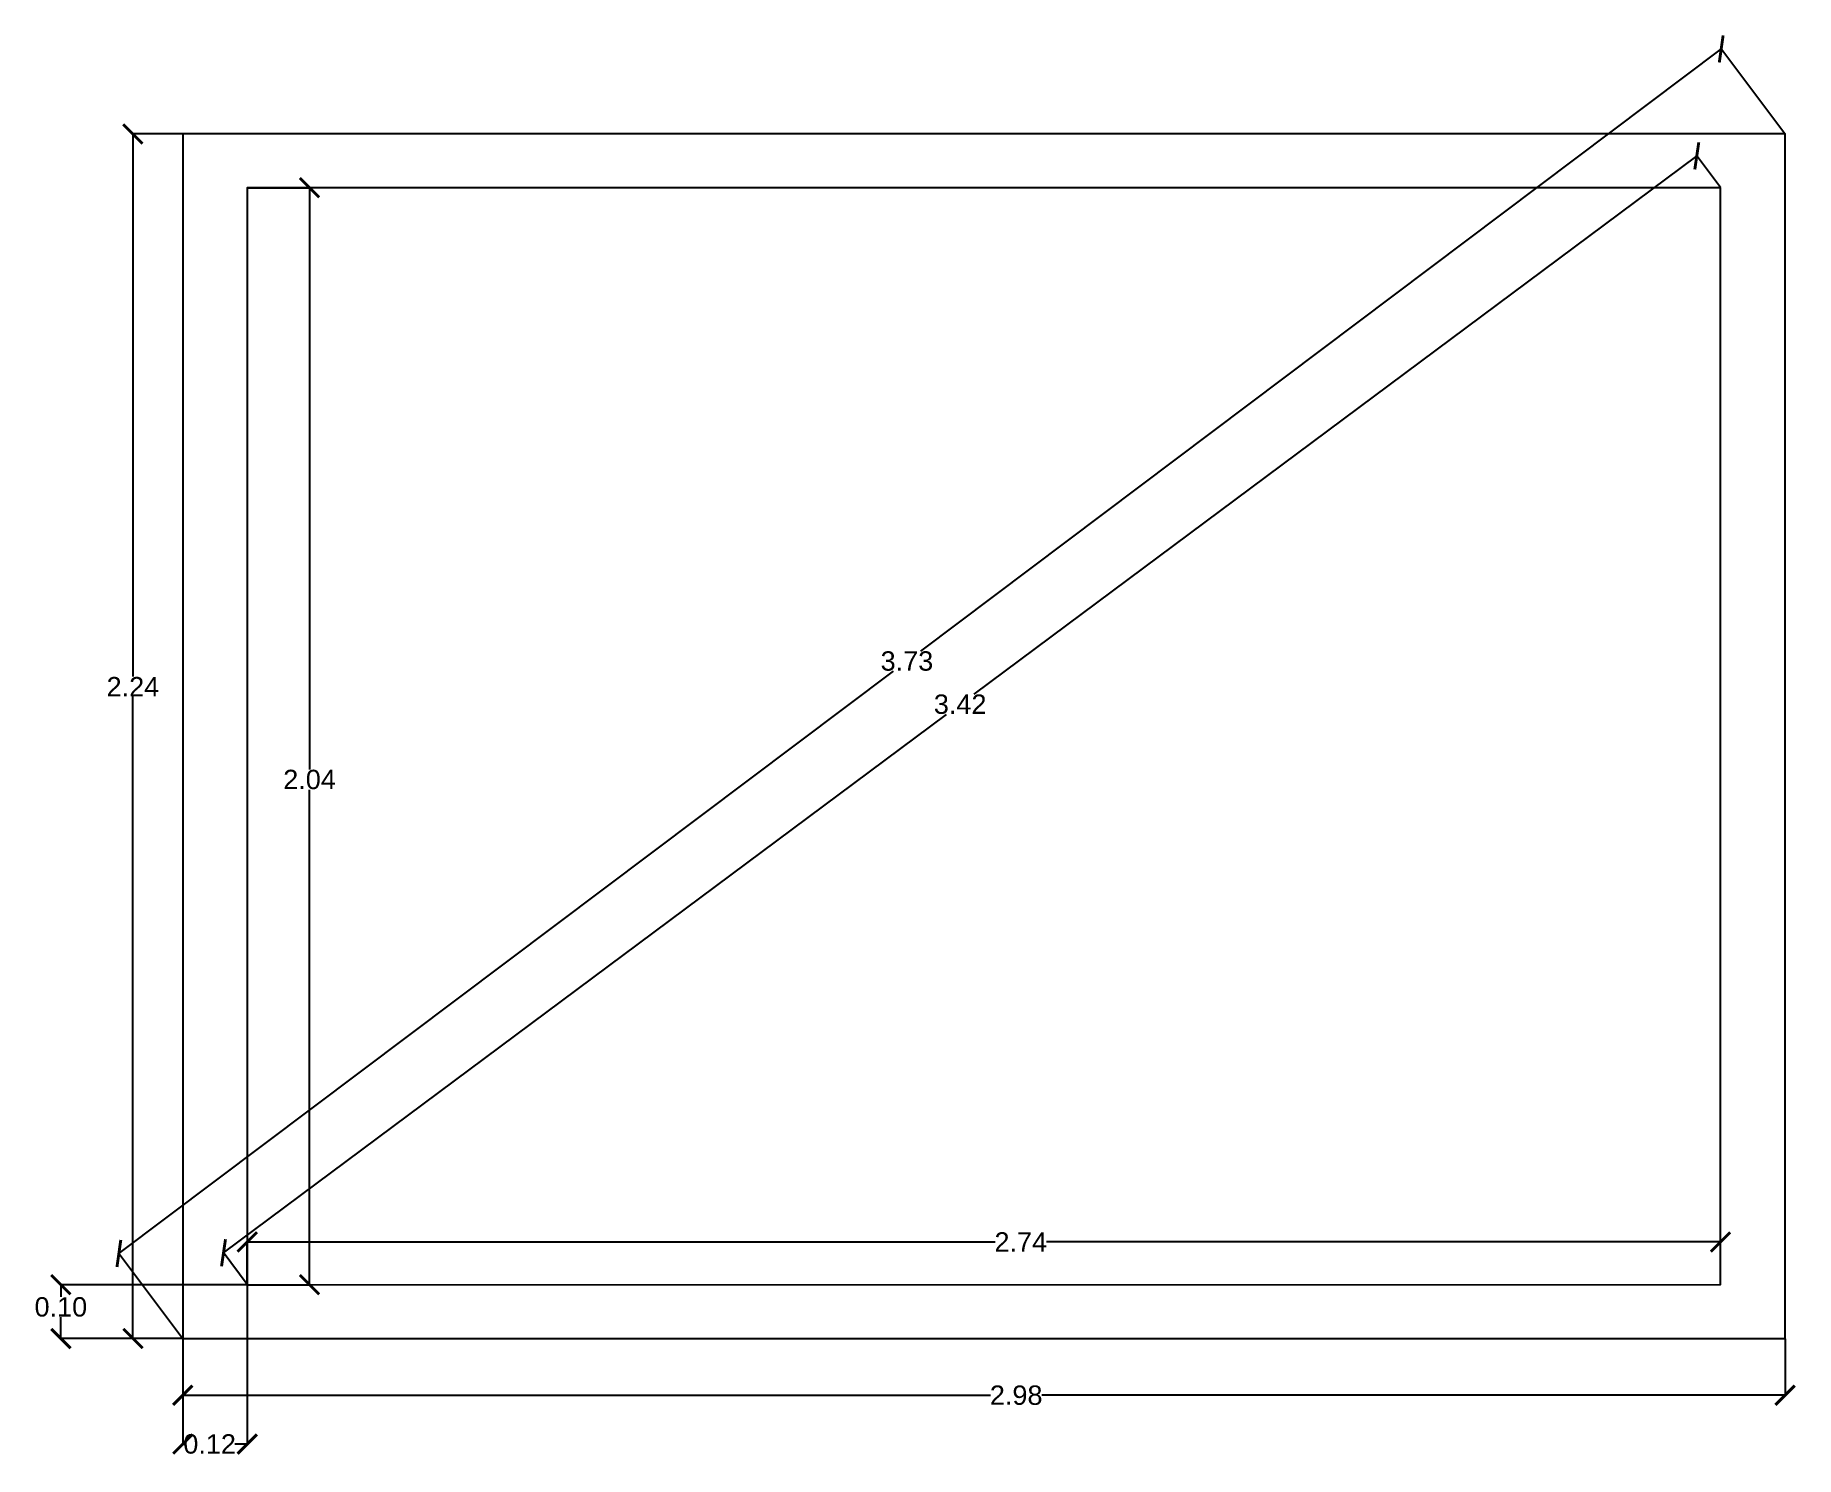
# Model space of a CAD drawing. Header units: inches. Extents: x -0.39 to 2.88, y -0.32 to 2.32.
import ezdxf

# ---------------------------------------------------------------- set-up
doc = ezdxf.new("R2010")
doc.units = ezdxf.units.IN
doc.header["$MEASUREMENT"] = 0
doc.layers.add('dimension', color=2, linetype='Continuous')
doc.styles.get("Standard").update_dxf_attribs({"font": 'Arial.ttf'})
doc.dimstyles.get("Standard").update_dxf_attribs({"dimtxt": 6, "dimasz": 0.18, "dimexe": 0.18, "dimexo": 0.0625, "dimgap": 0.09, "dimtad": 0, "dimtih": 1, "dimtoh": 1, "dimdec": 0, "dimzin": 0, "dimdsep": 46, "dimtxsty": 'Standard', "dimcen": 0.09, "dimadec": 0, "dimazin": 0, "dimtfac": 1, "dimtdec": 0, "dimtofl": 0, "dimtmove": 0, "dimatfit": 3, "dimfxl": 1, "dimtolj": 1, "dimtzin": 0, "dimarcsym": 0})

# ---------------------------------------------------------------- blocks, each defined once
blk = doc.blocks.new('_ArchTick')
at = {"color": 0, "linetype": 'ByBlock', "const_width": 0.15}
blk.add_lwpolyline([(-0.5, -0.5), (0.5, 0.5)], dxfattribs=at)
blk = doc.blocks.new('*D4')
at = {"layer": 'Defpoints', "color": 0, "transparency": 16777216}
for p in [(2.6958, 2.0993), (2.74, 2.0399), (0, 0)]:
    blk.add_point(p, dxfattribs=at)
at = {"layer": 'dimension', "color": 0, "lineweight": -2, "transparency": 16777216}
for p, q in [((2.6958, 2.0993), (1.351, 1.0982)), ((2.7398, 2.0402), (2.6951, 2.1002)), ((-0.0442, 0.0594), (1.3005, 1.0606)), ((-0.0002, 0.0003), (-0.0449, 0.0603))]:
    blk.add_line(p, q, dxfattribs=at)
at = {"layer": 'dimension', "color": 0, "lineweight": -2, "transparency": 16777216, "xscale": 0.036, "yscale": 0.036, "zscale": 0.036}
for p, rotation in [((2.6958, 2.0993), 36.66757749341695), ((-0.0442, 0.0594), 216.6675774934169)]:
    blk.add_blockref('_ArchTick', p, dxfattribs=dict(at, rotation=rotation))
at = {"layer": 'dimension', "color": 0, "transparency": 16777216, "insert": (1.3258, 1.0794), "char_height": 0.036, "attachment_point": 5}
blk.add_mtext('\\A1;3.42', dxfattribs=at)
blk = doc.blocks.new('*D5')
at = {"layer": 'Defpoints', "color": 0, "transparency": 16777216}
for p in [(2.7412, 2.2981), (2.86, 2.14), (-0.12, -0.1)]:
    blk.add_point(p, dxfattribs=at)
at = {"layer": 'dimension', "color": 0, "lineweight": -2, "transparency": 16777216}
for p, q in [((2.7412, 2.2981), (1.2518, 1.1785)), ((2.8598, 2.1403), (2.7405, 2.2989)), ((-0.2388, 0.0581), (1.2018, 1.141)), ((-0.1202, -0.0997), (-0.2395, 0.0589))]:
    blk.add_line(p, q, dxfattribs=at)
at = {"layer": 'dimension', "color": 0, "lineweight": -2, "transparency": 16777216, "xscale": 0.036, "yscale": 0.036, "zscale": 0.036}
for p, rotation in [((2.7412, 2.2981), 36.93137378052848), ((-0.2388, 0.0581), 216.9313737805284)]:
    blk.add_blockref('_ArchTick', p, dxfattribs=dict(at, rotation=rotation))
at = {"layer": 'dimension', "color": 0, "transparency": 16777216, "insert": (1.2268, 1.1597), "char_height": 0.036, "attachment_point": 5}
blk.add_mtext('\\A1;3.73', dxfattribs=at)
blk = doc.blocks.new('*D7')
at = {"layer": 'Defpoints', "color": 0, "transparency": 16777216}
for p in [(2.74, 0.0796), (0, 0), (2.74, 0)]:
    blk.add_point(p, dxfattribs=at)
at = {"layer": 'dimension', "color": 0, "lineweight": -2, "transparency": 16777216}
for p, q in [((0, 0.0004), (0, 0.0806)), ((0, 0.0796), (1.3909, 0.0796)), ((2.74, 0.0796), (1.4863, 0.0796)), ((2.74, 0.0004), (2.74, 0.0806))]:
    blk.add_line(p, q, dxfattribs=at)
at = {"layer": 'dimension', "color": 0, "lineweight": -2, "transparency": 16777216, "xscale": 0.036, "yscale": 0.036, "zscale": 0.036, "rotation": 180}
blk.add_blockref('_ArchTick', (0, 0.0796), dxfattribs=at)
at = {"layer": 'dimension', "color": 0, "lineweight": -2, "transparency": 16777216, "xscale": 0.036, "yscale": 0.036, "zscale": 0.036}
blk.add_blockref('_ArchTick', (2.74, 0.0796), dxfattribs=at)
at = {"layer": 'dimension', "color": 0, "transparency": 16777216, "insert": (1.4386, 0.0796), "char_height": 0.036, "attachment_point": 5}
blk.add_mtext('\\A1;2.74', dxfattribs=at)
blk = doc.blocks.new('*D8')
at = {"layer": 'Defpoints', "color": 0, "transparency": 16777216}
for p in [(0, 2.04), (0.1158, 2.04), (0, 0)]:
    blk.add_point(p, dxfattribs=at)
at = {"layer": 'dimension', "color": 0, "lineweight": -2, "transparency": 16777216}
for p, q in [((0.0004, 2.04), (0.1169, 2.04)), ((0.1158, 2.04), (0.1158, 0.9582)), ((0.1158, 0), (0.1158, 0.9206)), ((0.0004, 0), (0.1169, 0))]:
    blk.add_line(p, q, dxfattribs=at)
at = {"layer": 'dimension', "color": 0, "lineweight": -2, "transparency": 16777216, "xscale": 0.036, "yscale": 0.036, "zscale": 0.036}
for p, rotation in [((0.1158, 2.04), 90), ((0.1158, 0), 270)]:
    blk.add_blockref('_ArchTick', p, dxfattribs=dict(at, rotation=rotation))
at = {"layer": 'dimension', "color": 0, "transparency": 16777216, "insert": (0.1158, 0.9394), "char_height": 0.036, "attachment_point": 5}
blk.add_mtext('\\A1;2.04', dxfattribs=at)
blk = doc.blocks.new('*D9')
at = {"layer": 'Defpoints', "color": 0, "transparency": 16777216}
for p in [(-0.12, -0.1), (2.86, -0.1), (2.86, -0.2056)]:
    blk.add_point(p, dxfattribs=at)
at = {"layer": 'dimension', "color": 0, "lineweight": -2, "transparency": 16777216}
for p, q in [((-0.12, -0.1004), (-0.12, -0.2067)), ((2.86, -0.1004), (2.86, -0.2067)), ((-0.12, -0.2056), (1.3823, -0.2056)), ((2.86, -0.2056), (1.4776, -0.2056))]:
    blk.add_line(p, q, dxfattribs=at)
at = {"layer": 'dimension', "color": 0, "lineweight": -2, "transparency": 16777216, "xscale": 0.036, "yscale": 0.036, "zscale": 0.036, "rotation": 180}
blk.add_blockref('_ArchTick', (-0.12, -0.2056), dxfattribs=at)
at = {"layer": 'dimension', "color": 0, "lineweight": -2, "transparency": 16777216, "xscale": 0.036, "yscale": 0.036, "zscale": 0.036}
blk.add_blockref('_ArchTick', (2.86, -0.2056), dxfattribs=at)
at = {"layer": 'dimension', "color": 0, "transparency": 16777216, "insert": (1.43, -0.2056), "char_height": 0.036, "attachment_point": 5}
blk.add_mtext('\\A1;2.98', dxfattribs=at)
blk = doc.blocks.new('*D10')
at = {"layer": 'Defpoints', "color": 0, "transparency": 16777216}
for p in [(-0.2127, 2.14), (-0.12, 2.14), (-0.12, -0.1)]:
    blk.add_point(p, dxfattribs=at)
at = {"layer": 'dimension', "color": 0, "lineweight": -2, "transparency": 16777216}
for p, q in [((-0.1204, 2.14), (-0.2138, 2.14)), ((-0.2127, 2.14), (-0.2127, 1.1308)), ((-0.2127, -0.1), (-0.2127, 1.0937)), ((-0.1204, -0.1), (-0.2138, -0.1))]:
    blk.add_line(p, q, dxfattribs=at)
at = {"layer": 'dimension', "color": 0, "lineweight": -2, "transparency": 16777216, "xscale": 0.036, "yscale": 0.036, "zscale": 0.036}
for p, rotation in [((-0.2127, 2.14), 90), ((-0.2127, -0.1), 270)]:
    blk.add_blockref('_ArchTick', p, dxfattribs=dict(at, rotation=rotation))
at = {"layer": 'dimension', "color": 0, "transparency": 16777216, "insert": (-0.2127, 1.1122), "char_height": 0.036, "attachment_point": 5}
blk.add_mtext('\\A1;2.24', dxfattribs=at)
blk = doc.blocks.new('*D11')
at = {"layer": 'Defpoints', "color": 0, "transparency": 16777216}
for p in [(0, 0), (-0.12, -0.1), (0, -0.2963)]:
    blk.add_point(p, dxfattribs=at)
at = {"layer": 'dimension', "color": 0, "lineweight": -2, "transparency": 16777216}
for p, q in [((0, -0.0004), (0, -0.2974)), ((-0.12, -0.1004), (-0.12, -0.2974)), ((-0.12, -0.2963), (-0.1167, -0.2963)), ((0, -0.2963), (-0.0233, -0.2963))]:
    blk.add_line(p, q, dxfattribs=at)
at = {"layer": 'dimension', "color": 0, "lineweight": -2, "transparency": 16777216, "xscale": 0.036, "yscale": 0.036, "zscale": 0.036, "rotation": 180}
blk.add_blockref('_ArchTick', (-0.12, -0.2963), dxfattribs=at)
at = {"layer": 'dimension', "color": 0, "lineweight": -2, "transparency": 16777216, "xscale": 0.036, "yscale": 0.036, "zscale": 0.036}
blk.add_blockref('_ArchTick', (0, -0.2963), dxfattribs=at)
at = {"layer": 'dimension', "color": 0, "transparency": 16777216, "insert": (-0.07, -0.2963), "char_height": 0.036, "attachment_point": 5}
blk.add_mtext('\\A1;0.12', dxfattribs=at)
blk = doc.blocks.new('*D12')
at = {"layer": 'Defpoints', "color": 0, "transparency": 16777216}
for p in [(-0.3467, 0), (0, 0), (-0.12, -0.1)]:
    blk.add_point(p, dxfattribs=at)
at = {"layer": 'dimension', "color": 0, "lineweight": -2, "transparency": 16777216}
for p, q in [((-0.0004, 0), (-0.3478, 0)), ((-0.3467, 0), (-0.3467, -0.0226)), ((-0.3467, -0.1), (-0.3467, -0.0602)), ((-0.1204, -0.1), (-0.3478, -0.1))]:
    blk.add_line(p, q, dxfattribs=at)
at = {"layer": 'dimension', "color": 0, "lineweight": -2, "transparency": 16777216, "xscale": 0.036, "yscale": 0.036, "zscale": 0.036}
for p, rotation in [((-0.3467, 0), 90), ((-0.3467, -0.1), 270)]:
    blk.add_blockref('_ArchTick', p, dxfattribs=dict(at, rotation=rotation))
at = {"layer": 'dimension', "color": 0, "transparency": 16777216, "insert": (-0.3467, -0.0414), "char_height": 0.036, "attachment_point": 5}
blk.add_mtext('\\A1;0.10', dxfattribs=at)

msp = doc.modelspace()

# ---------------------------------------------------------------- linework, layer by layer
for points in [[(-0.12, -0.1), (2.86, -0.1), (2.86, 2.14), (-0.12, 2.14)], [(0, 0), (2.74, 0.0003), (2.74, 2.0399), (0, 2.04)]]:
    msp.add_lwpolyline(points, close=True)

# ---------------------------------------------------------------- dimensions: what is measured, and where the dimension line sits
at = {"layer": 'dimension'}
for base, p1, p2, angle, picture, middle, dimtype in [((2.7412, 2.2981), (-0.12, -0.1), (2.86, 2.14), 36.9314, '*D5', (1.2268, 1.1597), 161), ((-0.2127, 2.14), (-0.12, -0.1), (-0.12, 2.14), 90, '*D10', (-0.2127, 1.1122), 161), ((0.1158, 2.04), (0, 0), (0, 2.04), 90, '*D8', (0.1158, 0.9394), 161), ((2.74, 0.0796), (0, 0), (2.74, 0), 0, '*D7', (1.4386, 0.0796), 161), ((-0.3467, 0), (-0.12, -0.1), (0, 0), 90, '*D12', (-0.3467, -0.0414), 160), ((2.86, -0.2056), (-0.12, -0.1), (2.86, -0.1), 0, '*D9', (1.43, -0.2056), 161)]:
    dim = msp.add_linear_dim(base=base, p1=p1, p2=p2, angle=angle, dimstyle='Standard', override={"dimscale": 0.006, "dimasz": 6, "dimdec": 2, "dimblk": 'ArchTick', "dimblk1": 'ArchTick', "dimblk2": 'ArchTick', "dimcen": 0.1, "dimldrblk": 'ArchTick'}, dxfattribs=at)
    dim.commit()
    dim.dimension.update_dxf_attribs({"geometry": picture, "text_midpoint": middle, "dimtype": dimtype})
dim = msp.add_aligned_dim(p1=(0, 0), p2=(2.74, 2.0399), distance=0.0741, dimstyle='Standard', override={"dimscale": 0.006, "dimasz": 6, "dimdec": 2, "dimblk": 'ArchTick', "dimblk1": 'ArchTick', "dimblk2": 'ArchTick', "dimcen": 0.1, "dimldrblk": 'ArchTick'}, dxfattribs=at)
dim.commit()
dim.dimension.update_dxf_attribs({"geometry": '*D4', "text_midpoint": (1.3258, 1.0794)})
dim = msp.add_linear_dim(base=(0, -0.2963), p1=(-0.12, -0.1), p2=(0, 0), dimstyle='Standard', override={"dimscale": 0.006, "dimasz": 6, "dimdec": 2, "dimblk": 'ArchTick', "dimblk1": 'ArchTick', "dimblk2": 'ArchTick', "dimcen": 0.1, "dimldrblk": 'ArchTick'}, dxfattribs=at)
dim.commit()
dim.dimension.update_dxf_attribs({"geometry": '*D11', "text_midpoint": (-0.07, -0.2963), "dimtype": 160})

doc.saveas('drawing.dxf')
